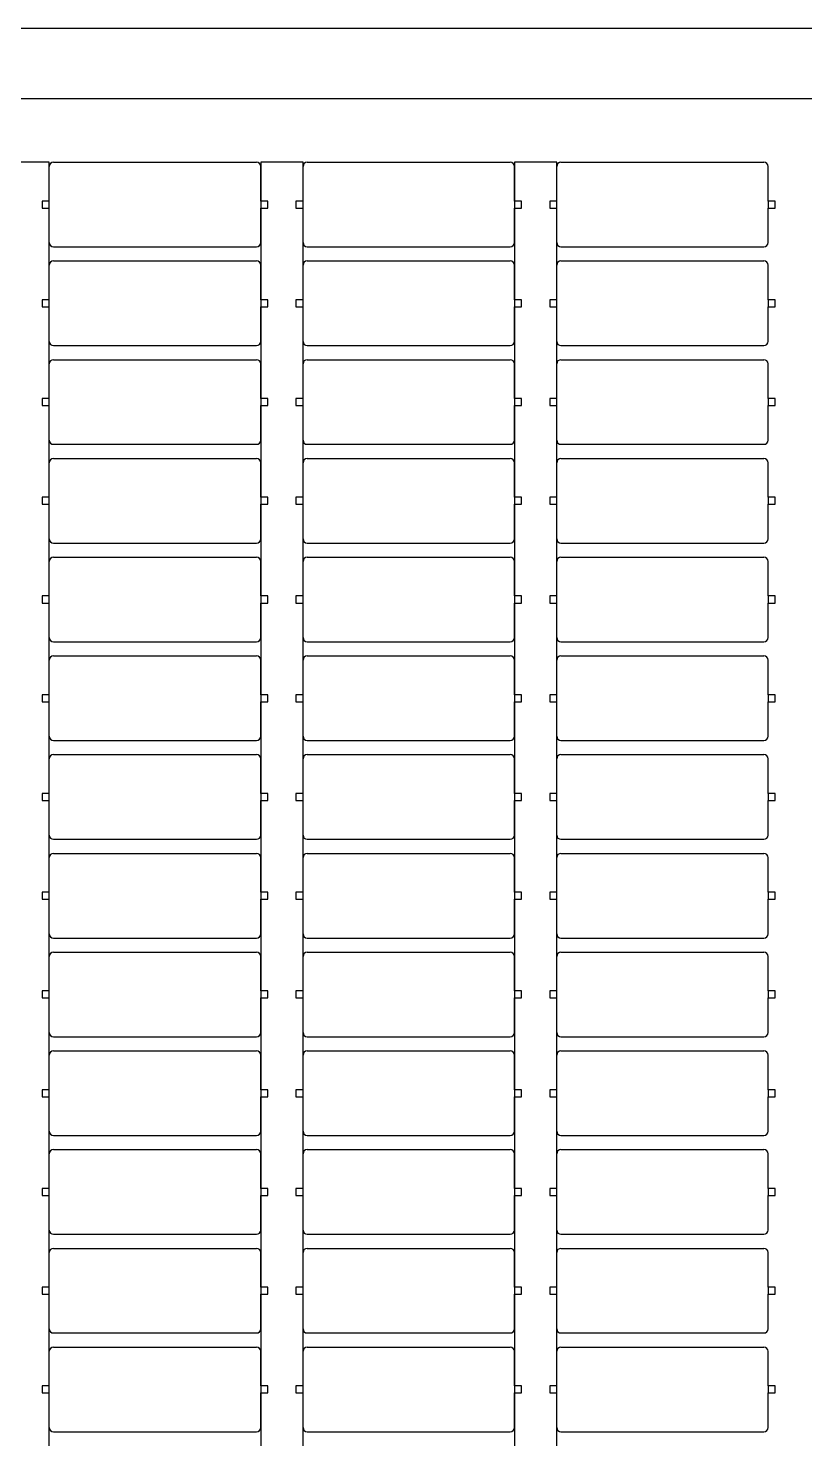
# Model space of a CAD drawing. Extents: x 0 to 438, y 0 to 206.
# Drawn here: x 282 to 337.1, y 102 to 202 of the extents above; entities that cross this region are included whole.
import ezdxf

# ---------------------------------------------------------------- set-up
doc = ezdxf.new("R2010")
doc.units = 0
for name, color, linetype in [('DIMENSION', 5, 'Continuous'), ('PLATE', 7, 'Continuous'), ('SAMPLE', 4, 'Continuous'), ('SEPARATOR', 1, 'Continuous'), ('TAB', 2, 'Continuous')]:
    doc.layers.add(name, color=color, linetype=linetype)

msp = doc.modelspace()

# ---------------------------------------------------------------- linework, layer by layer
at = {"layer": 'DIMENSION'}
msp.add_line((0, 202), (420, 202), dxfattribs=at)
at = {"layer": 'PLATE'}
msp.add_lwpolyline([(0, 0), (420, 0), (420, 197), (0, 197)], close=True, dxfattribs=at)
at = {"layer": 'SAMPLE'}
for p, q in [((283.5228, 192.3148), (283.5, 192.2)), ((283.5, 189.75), (283.5, 192.2)), ((283.5879, 192.4121), (283.5228, 192.3148)), ((283.6852, 192.4772), (283.5879, 192.4121)), ((283.8, 192.5), (283.6852, 192.4772)), ((283.8, 192.5), (298.2, 192.5)), ((298.3148, 192.4772), (298.2, 192.5)), ((298.4121, 192.4121), (298.3148, 192.4772)), ((298.4772, 192.3148), (298.4121, 192.4121)), ((298.5, 192.2), (298.4772, 192.3148)), ((298.5, 189.75), (298.5, 192.2)), ((301.5228, 192.3148), (301.5, 192.2)), ((301.5, 189.75), (301.5, 192.2)), ((301.5879, 192.4121), (301.5228, 192.3148)), ((301.6852, 192.4772), (301.5879, 192.4121)), ((301.8, 192.5), (301.6852, 192.4772)), ((301.8, 192.5), (316.2, 192.5)), ((316.3148, 192.4772), (316.2, 192.5)), ((316.4121, 192.4121), (316.3148, 192.4772)), ((316.4772, 192.3148), (316.4121, 192.4121)), ((316.5, 192.2), (316.4772, 192.3148)), ((316.5, 189.75), (316.5, 192.2)), ((319.5228, 192.3148), (319.5, 192.2)), ((319.5, 189.75), (319.5, 192.2)), ((319.5879, 192.4121), (319.5228, 192.3148)), ((319.6852, 192.4772), (319.5879, 192.4121)), ((319.8, 192.5), (319.6852, 192.4772)), ((319.8, 192.5), (334.2, 192.5)), ((334.3148, 192.4772), (334.2, 192.5)), ((334.4121, 192.4121), (334.3148, 192.4772)), ((334.4772, 192.3148), (334.4121, 192.4121)), ((334.5, 192.2), (334.4772, 192.3148)), ((334.5, 189.75), (334.5, 192.2)), ((283.5, 186.8), (283.5, 189.25)), ((298.5, 186.8), (298.5, 189.25)), ((301.5, 186.8), (301.5, 189.25)), ((316.5, 186.8), (316.5, 189.25)), ((319.5, 186.8), (319.5, 189.25)), ((334.5, 186.8), (334.5, 189.25)), ((283.5, 186.8), (283.5228, 186.6852)), ((283.5228, 186.6852), (283.5879, 186.5879)), ((283.5879, 186.5879), (283.6852, 186.5228)), ((283.6852, 186.5228), (283.8, 186.5)), ((283.8, 186.5), (298.2, 186.5)), ((298.2, 186.5), (298.3148, 186.5228)), ((298.3148, 186.5228), (298.4121, 186.5879)), ((298.4121, 186.5879), (298.4772, 186.6852)), ((298.4772, 186.6852), (298.5, 186.8)), ((301.5, 186.8), (301.5228, 186.6852)), ((301.5228, 186.6852), (301.5879, 186.5879)), ((301.5879, 186.5879), (301.6852, 186.5228)), ((301.6852, 186.5228), (301.8, 186.5)), ((301.8, 186.5), (316.2, 186.5)), ((316.2, 186.5), (316.3148, 186.5228)), ((316.3148, 186.5228), (316.4121, 186.5879)), ((316.4121, 186.5879), (316.4772, 186.6852)), ((316.4772, 186.6852), (316.5, 186.8)), ((319.5, 186.8), (319.5228, 186.6852)), ((319.5228, 186.6852), (319.5879, 186.5879)), ((319.5879, 186.5879), (319.6852, 186.5228)), ((319.6852, 186.5228), (319.8, 186.5)), ((319.8, 186.5), (334.2, 186.5)), ((334.2, 186.5), (334.3148, 186.5228)), ((334.3148, 186.5228), (334.4121, 186.5879)), ((334.4121, 186.5879), (334.4772, 186.6852)), ((334.4772, 186.6852), (334.5, 186.8)), ((283.5228, 185.3148), (283.5, 185.2)), ((283.5, 182.75), (283.5, 185.2)), ((283.5879, 185.4121), (283.5228, 185.3148)), ((283.6852, 185.4772), (283.5879, 185.4121)), ((283.8, 185.5), (283.6852, 185.4772)), ((283.8, 185.5), (298.2, 185.5)), ((298.3148, 185.4772), (298.2, 185.5)), ((298.4121, 185.4121), (298.3148, 185.4772)), ((298.4772, 185.3148), (298.4121, 185.4121)), ((298.5, 185.2), (298.4772, 185.3148)), ((298.5, 182.75), (298.5, 185.2)), ((301.5228, 185.3148), (301.5, 185.2)), ((301.5, 182.75), (301.5, 185.2)), ((301.5879, 185.4121), (301.5228, 185.3148)), ((301.6852, 185.4772), (301.5879, 185.4121)), ((301.8, 185.5), (301.6852, 185.4772)), ((301.8, 185.5), (316.2, 185.5)), ((316.3148, 185.4772), (316.2, 185.5)), ((316.4121, 185.4121), (316.3148, 185.4772)), ((316.4772, 185.3148), (316.4121, 185.4121)), ((316.5, 185.2), (316.4772, 185.3148)), ((316.5, 182.75), (316.5, 185.2)), ((319.5228, 185.3148), (319.5, 185.2)), ((319.5, 182.75), (319.5, 185.2)), ((319.5879, 185.4121), (319.5228, 185.3148)), ((319.6852, 185.4772), (319.5879, 185.4121)), ((319.8, 185.5), (319.6852, 185.4772)), ((319.8, 185.5), (334.2, 185.5)), ((334.3148, 185.4772), (334.2, 185.5)), ((334.4121, 185.4121), (334.3148, 185.4772)), ((334.4772, 185.3148), (334.4121, 185.4121)), ((334.5, 185.2), (334.4772, 185.3148)), ((334.5, 182.75), (334.5, 185.2)), ((283.5, 179.8), (283.5, 182.25)), ((298.5, 179.8), (298.5, 182.25)), ((301.5, 179.8), (301.5, 182.25)), ((316.5, 179.8), (316.5, 182.25)), ((319.5, 179.8), (319.5, 182.25)), ((334.5, 179.8), (334.5, 182.25)), ((283.5, 179.8), (283.5228, 179.6852)), ((283.5228, 179.6852), (283.5879, 179.5879)), ((283.5879, 179.5879), (283.6852, 179.5228)), ((283.6852, 179.5228), (283.8, 179.5)), ((283.8, 179.5), (298.2, 179.5)), ((298.2, 179.5), (298.3148, 179.5228)), ((298.3148, 179.5228), (298.4121, 179.5879)), ((298.4121, 179.5879), (298.4772, 179.6852)), ((298.4772, 179.6852), (298.5, 179.8)), ((301.5, 179.8), (301.5228, 179.6852)), ((301.5228, 179.6852), (301.5879, 179.5879)), ((301.5879, 179.5879), (301.6852, 179.5228)), ((301.6852, 179.5228), (301.8, 179.5)), ((301.8, 179.5), (316.2, 179.5)), ((316.2, 179.5), (316.3148, 179.5228)), ((316.3148, 179.5228), (316.4121, 179.5879)), ((316.4121, 179.5879), (316.4772, 179.6852)), ((316.4772, 179.6852), (316.5, 179.8)), ((319.5, 179.8), (319.5228, 179.6852)), ((319.5228, 179.6852), (319.5879, 179.5879)), ((319.5879, 179.5879), (319.6852, 179.5228)), ((319.6852, 179.5228), (319.8, 179.5)), ((319.8, 179.5), (334.2, 179.5)), ((334.2, 179.5), (334.3148, 179.5228)), ((334.3148, 179.5228), (334.4121, 179.5879)), ((334.4121, 179.5879), (334.4772, 179.6852)), ((334.4772, 179.6852), (334.5, 179.8)), ((283.5228, 178.3148), (283.5, 178.2)), ((283.5, 175.75), (283.5, 178.2)), ((283.5879, 178.4121), (283.5228, 178.3148)), ((283.6852, 178.4772), (283.5879, 178.4121)), ((283.8, 178.5), (283.6852, 178.4772)), ((283.8, 178.5), (298.2, 178.5)), ((298.3148, 178.4772), (298.2, 178.5)), ((298.4121, 178.4121), (298.3148, 178.4772)), ((298.4772, 178.3148), (298.4121, 178.4121)), ((298.5, 178.2), (298.4772, 178.3148)), ((298.5, 175.75), (298.5, 178.2)), ((301.5228, 178.3148), (301.5, 178.2)), ((301.5, 175.75), (301.5, 178.2)), ((301.5879, 178.4121), (301.5228, 178.3148)), ((301.6852, 178.4772), (301.5879, 178.4121)), ((301.8, 178.5), (301.6852, 178.4772)), ((301.8, 178.5), (316.2, 178.5)), ((316.3148, 178.4772), (316.2, 178.5)), ((316.4121, 178.4121), (316.3148, 178.4772)), ((316.4772, 178.3148), (316.4121, 178.4121)), ((316.5, 178.2), (316.4772, 178.3148)), ((316.5, 175.75), (316.5, 178.2)), ((319.5228, 178.3148), (319.5, 178.2)), ((319.5, 175.75), (319.5, 178.2)), ((319.5879, 178.4121), (319.5228, 178.3148)), ((319.6852, 178.4772), (319.5879, 178.4121)), ((319.8, 178.5), (319.6852, 178.4772)), ((319.8, 178.5), (334.2, 178.5)), ((334.3148, 178.4772), (334.2, 178.5)), ((334.4121, 178.4121), (334.3148, 178.4772)), ((334.4772, 178.3148), (334.4121, 178.4121)), ((334.5, 178.2), (334.4772, 178.3148)), ((334.5, 175.75), (334.5, 178.2)), ((283.5, 172.8), (283.5, 175.25)), ((298.5, 172.8), (298.5, 175.25)), ((301.5, 172.8), (301.5, 175.25)), ((316.5, 172.8), (316.5, 175.25)), ((319.5, 172.8), (319.5, 175.25)), ((334.5, 172.8), (334.5, 175.25)), ((283.5, 172.8), (283.5228, 172.6852)), ((283.5228, 172.6852), (283.5879, 172.5879)), ((283.5879, 172.5879), (283.6852, 172.5228)), ((283.6852, 172.5228), (283.8, 172.5)), ((283.8, 172.5), (298.2, 172.5)), ((298.2, 172.5), (298.3148, 172.5228)), ((298.3148, 172.5228), (298.4121, 172.5879)), ((298.4121, 172.5879), (298.4772, 172.6852)), ((298.4772, 172.6852), (298.5, 172.8)), ((301.5, 172.8), (301.5228, 172.6852)), ((301.5228, 172.6852), (301.5879, 172.5879)), ((301.5879, 172.5879), (301.6852, 172.5228)), ((301.6852, 172.5228), (301.8, 172.5)), ((301.8, 172.5), (316.2, 172.5)), ((316.2, 172.5), (316.3148, 172.5228)), ((316.3148, 172.5228), (316.4121, 172.5879)), ((316.4121, 172.5879), (316.4772, 172.6852)), ((316.4772, 172.6852), (316.5, 172.8)), ((319.5, 172.8), (319.5228, 172.6852)), ((319.5228, 172.6852), (319.5879, 172.5879)), ((319.5879, 172.5879), (319.6852, 172.5228)), ((319.6852, 172.5228), (319.8, 172.5)), ((319.8, 172.5), (334.2, 172.5)), ((334.2, 172.5), (334.3148, 172.5228)), ((334.3148, 172.5228), (334.4121, 172.5879)), ((334.4121, 172.5879), (334.4772, 172.6852)), ((334.4772, 172.6852), (334.5, 172.8)), ((283.5228, 171.3148), (283.5, 171.2)), ((283.5, 168.75), (283.5, 171.2)), ((283.5879, 171.4121), (283.5228, 171.3148)), ((283.6852, 171.4772), (283.5879, 171.4121)), ((283.8, 171.5), (283.6852, 171.4772)), ((283.8, 171.5), (298.2, 171.5)), ((298.3148, 171.4772), (298.2, 171.5)), ((298.4121, 171.4121), (298.3148, 171.4772)), ((298.4772, 171.3148), (298.4121, 171.4121)), ((298.5, 171.2), (298.4772, 171.3148)), ((298.5, 168.75), (298.5, 171.2)), ((301.5228, 171.3148), (301.5, 171.2)), ((301.5, 168.75), (301.5, 171.2)), ((301.5879, 171.4121), (301.5228, 171.3148)), ((301.6852, 171.4772), (301.5879, 171.4121)), ((301.8, 171.5), (301.6852, 171.4772)), ((301.8, 171.5), (316.2, 171.5)), ((316.3148, 171.4772), (316.2, 171.5)), ((316.4121, 171.4121), (316.3148, 171.4772)), ((316.4772, 171.3148), (316.4121, 171.4121)), ((316.5, 171.2), (316.4772, 171.3148)), ((316.5, 168.75), (316.5, 171.2)), ((319.5228, 171.3148), (319.5, 171.2)), ((319.5, 168.75), (319.5, 171.2)), ((319.5879, 171.4121), (319.5228, 171.3148)), ((319.6852, 171.4772), (319.5879, 171.4121)), ((319.8, 171.5), (319.6852, 171.4772)), ((319.8, 171.5), (334.2, 171.5)), ((334.3148, 171.4772), (334.2, 171.5)), ((334.4121, 171.4121), (334.3148, 171.4772)), ((334.4772, 171.3148), (334.4121, 171.4121)), ((334.5, 171.2), (334.4772, 171.3148)), ((334.5, 168.75), (334.5, 171.2)), ((283.5, 165.8), (283.5, 168.25)), ((298.5, 165.8), (298.5, 168.25)), ((301.5, 165.8), (301.5, 168.25)), ((316.5, 165.8), (316.5, 168.25)), ((319.5, 165.8), (319.5, 168.25)), ((334.5, 165.8), (334.5, 168.25)), ((283.5, 165.8), (283.5228, 165.6852)), ((283.5228, 165.6852), (283.5879, 165.5879)), ((283.5879, 165.5879), (283.6852, 165.5228)), ((283.6852, 165.5228), (283.8, 165.5)), ((283.8, 165.5), (298.2, 165.5)), ((298.2, 165.5), (298.3148, 165.5228)), ((298.3148, 165.5228), (298.4121, 165.5879)), ((298.4121, 165.5879), (298.4772, 165.6852)), ((298.4772, 165.6852), (298.5, 165.8)), ((301.5, 165.8), (301.5228, 165.6852)), ((301.5228, 165.6852), (301.5879, 165.5879)), ((301.5879, 165.5879), (301.6852, 165.5228)), ((301.6852, 165.5228), (301.8, 165.5)), ((301.8, 165.5), (316.2, 165.5)), ((316.2, 165.5), (316.3148, 165.5228)), ((316.3148, 165.5228), (316.4121, 165.5879)), ((316.4121, 165.5879), (316.4772, 165.6852)), ((316.4772, 165.6852), (316.5, 165.8)), ((319.5, 165.8), (319.5228, 165.6852)), ((319.5228, 165.6852), (319.5879, 165.5879)), ((319.5879, 165.5879), (319.6852, 165.5228)), ((319.6852, 165.5228), (319.8, 165.5)), ((319.8, 165.5), (334.2, 165.5)), ((334.2, 165.5), (334.3148, 165.5228)), ((334.3148, 165.5228), (334.4121, 165.5879)), ((334.4121, 165.5879), (334.4772, 165.6852)), ((334.4772, 165.6852), (334.5, 165.8)), ((283.5228, 164.3148), (283.5, 164.2)), ((283.5, 161.75), (283.5, 164.2)), ((283.5879, 164.4121), (283.5228, 164.3148)), ((283.6852, 164.4772), (283.5879, 164.4121)), ((283.8, 164.5), (283.6852, 164.4772)), ((283.8, 164.5), (298.2, 164.5)), ((298.3148, 164.4772), (298.2, 164.5)), ((298.4121, 164.4121), (298.3148, 164.4772)), ((298.4772, 164.3148), (298.4121, 164.4121)), ((298.5, 164.2), (298.4772, 164.3148)), ((298.5, 161.75), (298.5, 164.2)), ((301.5228, 164.3148), (301.5, 164.2)), ((301.5, 161.75), (301.5, 164.2)), ((301.5879, 164.4121), (301.5228, 164.3148)), ((301.6852, 164.4772), (301.5879, 164.4121)), ((301.8, 164.5), (301.6852, 164.4772)), ((301.8, 164.5), (316.2, 164.5)), ((316.3148, 164.4772), (316.2, 164.5)), ((316.4121, 164.4121), (316.3148, 164.4772)), ((316.4772, 164.3148), (316.4121, 164.4121)), ((316.5, 164.2), (316.4772, 164.3148)), ((316.5, 161.75), (316.5, 164.2)), ((319.5228, 164.3148), (319.5, 164.2)), ((319.5, 161.75), (319.5, 164.2)), ((319.5879, 164.4121), (319.5228, 164.3148)), ((319.6852, 164.4772), (319.5879, 164.4121)), ((319.8, 164.5), (319.6852, 164.4772)), ((319.8, 164.5), (334.2, 164.5)), ((334.3148, 164.4772), (334.2, 164.5)), ((334.4121, 164.4121), (334.3148, 164.4772)), ((334.4772, 164.3148), (334.4121, 164.4121)), ((334.5, 164.2), (334.4772, 164.3148)), ((334.5, 161.75), (334.5, 164.2)), ((283.5, 158.8), (283.5, 161.25)), ((298.5, 158.8), (298.5, 161.25)), ((301.5, 158.8), (301.5, 161.25)), ((316.5, 158.8), (316.5, 161.25)), ((319.5, 158.8), (319.5, 161.25)), ((334.5, 158.8), (334.5, 161.25)), ((283.5, 158.8), (283.5228, 158.6852)), ((283.5228, 158.6852), (283.5879, 158.5879)), ((283.5879, 158.5879), (283.6852, 158.5228)), ((283.6852, 158.5228), (283.8, 158.5)), ((283.8, 158.5), (298.2, 158.5)), ((298.2, 158.5), (298.3148, 158.5228)), ((298.3148, 158.5228), (298.4121, 158.5879)), ((298.4121, 158.5879), (298.4772, 158.6852)), ((298.4772, 158.6852), (298.5, 158.8)), ((301.5, 158.8), (301.5228, 158.6852)), ((301.5228, 158.6852), (301.5879, 158.5879)), ((301.5879, 158.5879), (301.6852, 158.5228)), ((301.6852, 158.5228), (301.8, 158.5)), ((301.8, 158.5), (316.2, 158.5)), ((316.2, 158.5), (316.3148, 158.5228)), ((316.3148, 158.5228), (316.4121, 158.5879)), ((316.4121, 158.5879), (316.4772, 158.6852)), ((316.4772, 158.6852), (316.5, 158.8)), ((319.5, 158.8), (319.5228, 158.6852)), ((319.5228, 158.6852), (319.5879, 158.5879)), ((319.5879, 158.5879), (319.6852, 158.5228)), ((319.6852, 158.5228), (319.8, 158.5)), ((319.8, 158.5), (334.2, 158.5)), ((334.2, 158.5), (334.3148, 158.5228)), ((334.3148, 158.5228), (334.4121, 158.5879)), ((334.4121, 158.5879), (334.4772, 158.6852)), ((334.4772, 158.6852), (334.5, 158.8)), ((283.5228, 157.3148), (283.5, 157.2)), ((283.5, 154.75), (283.5, 157.2)), ((283.5879, 157.4121), (283.5228, 157.3148)), ((283.6852, 157.4772), (283.5879, 157.4121)), ((283.8, 157.5), (283.6852, 157.4772)), ((283.8, 157.5), (298.2, 157.5)), ((298.3148, 157.4772), (298.2, 157.5)), ((298.4121, 157.4121), (298.3148, 157.4772)), ((298.4772, 157.3148), (298.4121, 157.4121)), ((298.5, 157.2), (298.4772, 157.3148)), ((298.5, 154.75), (298.5, 157.2)), ((301.5228, 157.3148), (301.5, 157.2)), ((301.5, 154.75), (301.5, 157.2)), ((301.5879, 157.4121), (301.5228, 157.3148)), ((301.6852, 157.4772), (301.5879, 157.4121)), ((301.8, 157.5), (301.6852, 157.4772)), ((301.8, 157.5), (316.2, 157.5)), ((316.3148, 157.4772), (316.2, 157.5)), ((316.4121, 157.4121), (316.3148, 157.4772)), ((316.4772, 157.3148), (316.4121, 157.4121)), ((316.5, 157.2), (316.4772, 157.3148)), ((316.5, 154.75), (316.5, 157.2)), ((319.5228, 157.3148), (319.5, 157.2)), ((319.5, 154.75), (319.5, 157.2)), ((319.5879, 157.4121), (319.5228, 157.3148)), ((319.6852, 157.4772), (319.5879, 157.4121)), ((319.8, 157.5), (319.6852, 157.4772)), ((319.8, 157.5), (334.2, 157.5)), ((334.3148, 157.4772), (334.2, 157.5)), ((334.4121, 157.4121), (334.3148, 157.4772)), ((334.4772, 157.3148), (334.4121, 157.4121)), ((334.5, 157.2), (334.4772, 157.3148)), ((334.5, 154.75), (334.5, 157.2)), ((283.5, 151.8), (283.5, 154.25)), ((298.5, 151.8), (298.5, 154.25)), ((301.5, 151.8), (301.5, 154.25)), ((316.5, 151.8), (316.5, 154.25)), ((319.5, 151.8), (319.5, 154.25)), ((334.5, 151.8), (334.5, 154.25)), ((283.5, 151.8), (283.5228, 151.6852)), ((283.5228, 151.6852), (283.5879, 151.5879)), ((283.5879, 151.5879), (283.6852, 151.5228)), ((283.6852, 151.5228), (283.8, 151.5)), ((283.8, 151.5), (298.2, 151.5)), ((298.2, 151.5), (298.3148, 151.5228)), ((298.3148, 151.5228), (298.4121, 151.5879)), ((298.4121, 151.5879), (298.4772, 151.6852)), ((298.4772, 151.6852), (298.5, 151.8)), ((301.5, 151.8), (301.5228, 151.6852)), ((301.5228, 151.6852), (301.5879, 151.5879)), ((301.5879, 151.5879), (301.6852, 151.5228)), ((301.6852, 151.5228), (301.8, 151.5)), ((301.8, 151.5), (316.2, 151.5)), ((316.2, 151.5), (316.3148, 151.5228)), ((316.3148, 151.5228), (316.4121, 151.5879)), ((316.4121, 151.5879), (316.4772, 151.6852)), ((316.4772, 151.6852), (316.5, 151.8)), ((319.5, 151.8), (319.5228, 151.6852)), ((319.5228, 151.6852), (319.5879, 151.5879)), ((319.5879, 151.5879), (319.6852, 151.5228)), ((319.6852, 151.5228), (319.8, 151.5)), ((319.8, 151.5), (334.2, 151.5)), ((334.2, 151.5), (334.3148, 151.5228)), ((334.3148, 151.5228), (334.4121, 151.5879)), ((334.4121, 151.5879), (334.4772, 151.6852)), ((334.4772, 151.6852), (334.5, 151.8)), ((283.5228, 150.3148), (283.5, 150.2)), ((283.5, 147.75), (283.5, 150.2)), ((283.5879, 150.4121), (283.5228, 150.3148)), ((283.6852, 150.4772), (283.5879, 150.4121)), ((283.8, 150.5), (283.6852, 150.4772)), ((283.8, 150.5), (298.2, 150.5)), ((298.3148, 150.4772), (298.2, 150.5)), ((298.4121, 150.4121), (298.3148, 150.4772)), ((298.4772, 150.3148), (298.4121, 150.4121)), ((298.5, 150.2), (298.4772, 150.3148)), ((298.5, 147.75), (298.5, 150.2)), ((301.5228, 150.3148), (301.5, 150.2)), ((301.5, 147.75), (301.5, 150.2)), ((301.5879, 150.4121), (301.5228, 150.3148)), ((301.6852, 150.4772), (301.5879, 150.4121)), ((301.8, 150.5), (301.6852, 150.4772)), ((301.8, 150.5), (316.2, 150.5)), ((316.3148, 150.4772), (316.2, 150.5)), ((316.4121, 150.4121), (316.3148, 150.4772)), ((316.4772, 150.3148), (316.4121, 150.4121)), ((316.5, 150.2), (316.4772, 150.3148)), ((316.5, 147.75), (316.5, 150.2)), ((319.5228, 150.3148), (319.5, 150.2)), ((319.5, 147.75), (319.5, 150.2)), ((319.5879, 150.4121), (319.5228, 150.3148)), ((319.6852, 150.4772), (319.5879, 150.4121)), ((319.8, 150.5), (319.6852, 150.4772)), ((319.8, 150.5), (334.2, 150.5)), ((334.3148, 150.4772), (334.2, 150.5)), ((334.4121, 150.4121), (334.3148, 150.4772)), ((334.4772, 150.3148), (334.4121, 150.4121)), ((334.5, 150.2), (334.4772, 150.3148)), ((334.5, 147.75), (334.5, 150.2)), ((283.5, 144.8), (283.5, 147.25)), ((298.5, 144.8), (298.5, 147.25)), ((301.5, 144.8), (301.5, 147.25)), ((316.5, 144.8), (316.5, 147.25)), ((319.5, 144.8), (319.5, 147.25)), ((334.5, 144.8), (334.5, 147.25)), ((283.5, 144.8), (283.5228, 144.6852)), ((283.5228, 144.6852), (283.5879, 144.5879)), ((283.5879, 144.5879), (283.6852, 144.5228)), ((283.6852, 144.5228), (283.8, 144.5)), ((283.8, 144.5), (298.2, 144.5)), ((298.2, 144.5), (298.3148, 144.5228)), ((298.3148, 144.5228), (298.4121, 144.5879)), ((298.4121, 144.5879), (298.4772, 144.6852)), ((298.4772, 144.6852), (298.5, 144.8)), ((301.5, 144.8), (301.5228, 144.6852)), ((301.5228, 144.6852), (301.5879, 144.5879)), ((301.5879, 144.5879), (301.6852, 144.5228)), ((301.6852, 144.5228), (301.8, 144.5)), ((301.8, 144.5), (316.2, 144.5)), ((316.2, 144.5), (316.3148, 144.5228)), ((316.3148, 144.5228), (316.4121, 144.5879)), ((316.4121, 144.5879), (316.4772, 144.6852)), ((316.4772, 144.6852), (316.5, 144.8)), ((319.5, 144.8), (319.5228, 144.6852)), ((319.5228, 144.6852), (319.5879, 144.5879)), ((319.5879, 144.5879), (319.6852, 144.5228)), ((319.6852, 144.5228), (319.8, 144.5)), ((319.8, 144.5), (334.2, 144.5)), ((334.2, 144.5), (334.3148, 144.5228)), ((334.3148, 144.5228), (334.4121, 144.5879)), ((334.4121, 144.5879), (334.4772, 144.6852)), ((334.4772, 144.6852), (334.5, 144.8)), ((283.5228, 143.3148), (283.5, 143.2)), ((283.5, 140.75), (283.5, 143.2)), ((283.5879, 143.4121), (283.5228, 143.3148)), ((283.6852, 143.4772), (283.5879, 143.4121)), ((283.8, 143.5), (283.6852, 143.4772)), ((283.8, 143.5), (298.2, 143.5)), ((298.3148, 143.4772), (298.2, 143.5)), ((298.4121, 143.4121), (298.3148, 143.4772)), ((298.4772, 143.3148), (298.4121, 143.4121)), ((298.5, 143.2), (298.4772, 143.3148)), ((298.5, 140.75), (298.5, 143.2)), ((301.5228, 143.3148), (301.5, 143.2)), ((301.5, 140.75), (301.5, 143.2)), ((301.5879, 143.4121), (301.5228, 143.3148)), ((301.6852, 143.4772), (301.5879, 143.4121)), ((301.8, 143.5), (301.6852, 143.4772)), ((301.8, 143.5), (316.2, 143.5)), ((316.3148, 143.4772), (316.2, 143.5)), ((316.4121, 143.4121), (316.3148, 143.4772)), ((316.4772, 143.3148), (316.4121, 143.4121)), ((316.5, 143.2), (316.4772, 143.3148)), ((316.5, 140.75), (316.5, 143.2)), ((319.5228, 143.3148), (319.5, 143.2)), ((319.5, 140.75), (319.5, 143.2)), ((319.5879, 143.4121), (319.5228, 143.3148)), ((319.6852, 143.4772), (319.5879, 143.4121)), ((319.8, 143.5), (319.6852, 143.4772)), ((319.8, 143.5), (334.2, 143.5)), ((334.3148, 143.4772), (334.2, 143.5)), ((334.4121, 143.4121), (334.3148, 143.4772)), ((334.4772, 143.3148), (334.4121, 143.4121)), ((334.5, 143.2), (334.4772, 143.3148)), ((334.5, 140.75), (334.5, 143.2)), ((283.5, 137.8), (283.5, 140.25)), ((298.5, 137.8), (298.5, 140.25)), ((301.5, 137.8), (301.5, 140.25)), ((316.5, 137.8), (316.5, 140.25)), ((319.5, 137.8), (319.5, 140.25)), ((334.5, 137.8), (334.5, 140.25)), ((283.5, 137.8), (283.5228, 137.6852)), ((283.5228, 137.6852), (283.5879, 137.5879)), ((283.5879, 137.5879), (283.6852, 137.5228)), ((283.6852, 137.5228), (283.8, 137.5)), ((283.8, 137.5), (298.2, 137.5)), ((298.2, 137.5), (298.3148, 137.5228)), ((298.3148, 137.5228), (298.4121, 137.5879)), ((298.4121, 137.5879), (298.4772, 137.6852)), ((298.4772, 137.6852), (298.5, 137.8)), ((301.5, 137.8), (301.5228, 137.6852)), ((301.5228, 137.6852), (301.5879, 137.5879)), ((301.5879, 137.5879), (301.6852, 137.5228)), ((301.6852, 137.5228), (301.8, 137.5)), ((301.8, 137.5), (316.2, 137.5)), ((316.2, 137.5), (316.3148, 137.5228)), ((316.3148, 137.5228), (316.4121, 137.5879)), ((316.4121, 137.5879), (316.4772, 137.6852)), ((316.4772, 137.6852), (316.5, 137.8)), ((319.5, 137.8), (319.5228, 137.6852)), ((319.5228, 137.6852), (319.5879, 137.5879)), ((319.5879, 137.5879), (319.6852, 137.5228)), ((319.6852, 137.5228), (319.8, 137.5)), ((319.8, 137.5), (334.2, 137.5)), ((334.2, 137.5), (334.3148, 137.5228)), ((334.3148, 137.5228), (334.4121, 137.5879)), ((334.4121, 137.5879), (334.4772, 137.6852)), ((334.4772, 137.6852), (334.5, 137.8)), ((283.5228, 136.3148), (283.5, 136.2)), ((283.5, 133.75), (283.5, 136.2)), ((283.5879, 136.4121), (283.5228, 136.3148)), ((283.6852, 136.4772), (283.5879, 136.4121)), ((283.8, 136.5), (283.6852, 136.4772)), ((283.8, 136.5), (298.2, 136.5)), ((298.3148, 136.4772), (298.2, 136.5)), ((298.4121, 136.4121), (298.3148, 136.4772)), ((298.4772, 136.3148), (298.4121, 136.4121)), ((298.5, 136.2), (298.4772, 136.3148)), ((298.5, 133.75), (298.5, 136.2)), ((301.5228, 136.3148), (301.5, 136.2)), ((301.5, 133.75), (301.5, 136.2)), ((301.5879, 136.4121), (301.5228, 136.3148)), ((301.6852, 136.4772), (301.5879, 136.4121)), ((301.8, 136.5), (301.6852, 136.4772)), ((301.8, 136.5), (316.2, 136.5)), ((316.3148, 136.4772), (316.2, 136.5)), ((316.4121, 136.4121), (316.3148, 136.4772)), ((316.4772, 136.3148), (316.4121, 136.4121)), ((316.5, 136.2), (316.4772, 136.3148)), ((316.5, 133.75), (316.5, 136.2)), ((319.5228, 136.3148), (319.5, 136.2)), ((319.5, 133.75), (319.5, 136.2)), ((319.5879, 136.4121), (319.5228, 136.3148)), ((319.6852, 136.4772), (319.5879, 136.4121)), ((319.8, 136.5), (319.6852, 136.4772)), ((319.8, 136.5), (334.2, 136.5)), ((334.3148, 136.4772), (334.2, 136.5)), ((334.4121, 136.4121), (334.3148, 136.4772)), ((334.4772, 136.3148), (334.4121, 136.4121)), ((334.5, 136.2), (334.4772, 136.3148)), ((334.5, 133.75), (334.5, 136.2)), ((283.5, 130.8), (283.5, 133.25)), ((298.5, 130.8), (298.5, 133.25)), ((301.5, 130.8), (301.5, 133.25)), ((316.5, 130.8), (316.5, 133.25)), ((319.5, 130.8), (319.5, 133.25)), ((334.5, 130.8), (334.5, 133.25)), ((283.5, 130.8), (283.5228, 130.6852)), ((283.5228, 130.6852), (283.5879, 130.5879)), ((283.5879, 130.5879), (283.6852, 130.5228)), ((283.6852, 130.5228), (283.8, 130.5)), ((283.8, 130.5), (298.2, 130.5)), ((298.2, 130.5), (298.3148, 130.5228)), ((298.3148, 130.5228), (298.4121, 130.5879)), ((298.4121, 130.5879), (298.4772, 130.6852)), ((298.4772, 130.6852), (298.5, 130.8)), ((301.5, 130.8), (301.5228, 130.6852)), ((301.5228, 130.6852), (301.5879, 130.5879)), ((301.5879, 130.5879), (301.6852, 130.5228)), ((301.6852, 130.5228), (301.8, 130.5)), ((301.8, 130.5), (316.2, 130.5)), ((316.2, 130.5), (316.3148, 130.5228)), ((316.3148, 130.5228), (316.4121, 130.5879)), ((316.4121, 130.5879), (316.4772, 130.6852)), ((316.4772, 130.6852), (316.5, 130.8)), ((319.5, 130.8), (319.5228, 130.6852)), ((319.5228, 130.6852), (319.5879, 130.5879)), ((319.5879, 130.5879), (319.6852, 130.5228)), ((319.6852, 130.5228), (319.8, 130.5)), ((319.8, 130.5), (334.2, 130.5)), ((334.2, 130.5), (334.3148, 130.5228)), ((334.3148, 130.5228), (334.4121, 130.5879)), ((334.4121, 130.5879), (334.4772, 130.6852)), ((334.4772, 130.6852), (334.5, 130.8)), ((283.5228, 129.3148), (283.5, 129.2)), ((283.5, 126.75), (283.5, 129.2)), ((283.5879, 129.4121), (283.5228, 129.3148)), ((283.6852, 129.4772), (283.5879, 129.4121)), ((283.8, 129.5), (283.6852, 129.4772)), ((283.8, 129.5), (298.2, 129.5)), ((298.3148, 129.4772), (298.2, 129.5)), ((298.4121, 129.4121), (298.3148, 129.4772)), ((298.4772, 129.3148), (298.4121, 129.4121)), ((298.5, 129.2), (298.4772, 129.3148)), ((298.5, 126.75), (298.5, 129.2)), ((301.5228, 129.3148), (301.5, 129.2)), ((301.5, 126.75), (301.5, 129.2)), ((301.5879, 129.4121), (301.5228, 129.3148)), ((301.6852, 129.4772), (301.5879, 129.4121)), ((301.8, 129.5), (301.6852, 129.4772)), ((301.8, 129.5), (316.2, 129.5)), ((316.3148, 129.4772), (316.2, 129.5)), ((316.4121, 129.4121), (316.3148, 129.4772)), ((316.4772, 129.3148), (316.4121, 129.4121)), ((316.5, 129.2), (316.4772, 129.3148)), ((316.5, 126.75), (316.5, 129.2)), ((319.5228, 129.3148), (319.5, 129.2)), ((319.5, 126.75), (319.5, 129.2)), ((319.5879, 129.4121), (319.5228, 129.3148)), ((319.6852, 129.4772), (319.5879, 129.4121)), ((319.8, 129.5), (319.6852, 129.4772)), ((319.8, 129.5), (334.2, 129.5)), ((334.3148, 129.4772), (334.2, 129.5)), ((334.4121, 129.4121), (334.3148, 129.4772)), ((334.4772, 129.3148), (334.4121, 129.4121)), ((334.5, 129.2), (334.4772, 129.3148)), ((334.5, 126.75), (334.5, 129.2)), ((283.5, 123.8), (283.5, 126.25)), ((298.5, 123.8), (298.5, 126.25)), ((301.5, 123.8), (301.5, 126.25)), ((316.5, 123.8), (316.5, 126.25)), ((319.5, 123.8), (319.5, 126.25)), ((334.5, 123.8), (334.5, 126.25)), ((283.5, 123.8), (283.5228, 123.6852)), ((283.5228, 123.6852), (283.5879, 123.5879)), ((283.5879, 123.5879), (283.6852, 123.5228)), ((283.6852, 123.5228), (283.8, 123.5)), ((283.8, 123.5), (298.2, 123.5)), ((298.2, 123.5), (298.3148, 123.5228)), ((298.3148, 123.5228), (298.4121, 123.5879)), ((298.4121, 123.5879), (298.4772, 123.6852)), ((298.4772, 123.6852), (298.5, 123.8)), ((301.5, 123.8), (301.5228, 123.6852)), ((301.5228, 123.6852), (301.5879, 123.5879)), ((301.5879, 123.5879), (301.6852, 123.5228)), ((301.6852, 123.5228), (301.8, 123.5)), ((301.8, 123.5), (316.2, 123.5)), ((316.2, 123.5), (316.3148, 123.5228)), ((316.3148, 123.5228), (316.4121, 123.5879)), ((316.4121, 123.5879), (316.4772, 123.6852)), ((316.4772, 123.6852), (316.5, 123.8)), ((319.5, 123.8), (319.5228, 123.6852)), ((319.5228, 123.6852), (319.5879, 123.5879)), ((319.5879, 123.5879), (319.6852, 123.5228)), ((319.6852, 123.5228), (319.8, 123.5)), ((319.8, 123.5), (334.2, 123.5)), ((334.2, 123.5), (334.3148, 123.5228)), ((334.3148, 123.5228), (334.4121, 123.5879)), ((334.4121, 123.5879), (334.4772, 123.6852)), ((334.4772, 123.6852), (334.5, 123.8)), ((283.5228, 122.3148), (283.5, 122.2)), ((283.5, 119.75), (283.5, 122.2)), ((283.5879, 122.4121), (283.5228, 122.3148)), ((283.6852, 122.4772), (283.5879, 122.4121)), ((283.8, 122.5), (283.6852, 122.4772)), ((283.8, 122.5), (298.2, 122.5)), ((298.3148, 122.4772), (298.2, 122.5)), ((298.4121, 122.4121), (298.3148, 122.4772)), ((298.4772, 122.3148), (298.4121, 122.4121)), ((298.5, 122.2), (298.4772, 122.3148)), ((298.5, 119.75), (298.5, 122.2)), ((301.5228, 122.3148), (301.5, 122.2)), ((301.5, 119.75), (301.5, 122.2)), ((301.5879, 122.4121), (301.5228, 122.3148)), ((301.6852, 122.4772), (301.5879, 122.4121)), ((301.8, 122.5), (301.6852, 122.4772)), ((301.8, 122.5), (316.2, 122.5)), ((316.3148, 122.4772), (316.2, 122.5)), ((316.4121, 122.4121), (316.3148, 122.4772)), ((316.4772, 122.3148), (316.4121, 122.4121)), ((316.5, 122.2), (316.4772, 122.3148)), ((316.5, 119.75), (316.5, 122.2)), ((319.5228, 122.3148), (319.5, 122.2)), ((319.5, 119.75), (319.5, 122.2)), ((319.5879, 122.4121), (319.5228, 122.3148)), ((319.6852, 122.4772), (319.5879, 122.4121)), ((319.8, 122.5), (319.6852, 122.4772)), ((319.8, 122.5), (334.2, 122.5)), ((334.3148, 122.4772), (334.2, 122.5)), ((334.4121, 122.4121), (334.3148, 122.4772)), ((334.4772, 122.3148), (334.4121, 122.4121)), ((334.5, 122.2), (334.4772, 122.3148)), ((334.5, 119.75), (334.5, 122.2)), ((283.5, 116.8), (283.5, 119.25)), ((298.5, 116.8), (298.5, 119.25)), ((301.5, 116.8), (301.5, 119.25)), ((316.5, 116.8), (316.5, 119.25)), ((319.5, 116.8), (319.5, 119.25)), ((334.5, 116.8), (334.5, 119.25)), ((283.5, 116.8), (283.5228, 116.6852)), ((283.5228, 116.6852), (283.5879, 116.5879)), ((283.5879, 116.5879), (283.6852, 116.5228)), ((283.6852, 116.5228), (283.8, 116.5)), ((283.8, 116.5), (298.2, 116.5)), ((298.2, 116.5), (298.3148, 116.5228)), ((298.3148, 116.5228), (298.4121, 116.5879)), ((298.4121, 116.5879), (298.4772, 116.6852)), ((298.4772, 116.6852), (298.5, 116.8)), ((301.5, 116.8), (301.5228, 116.6852)), ((301.5228, 116.6852), (301.5879, 116.5879)), ((301.5879, 116.5879), (301.6852, 116.5228)), ((301.6852, 116.5228), (301.8, 116.5)), ((301.8, 116.5), (316.2, 116.5)), ((316.2, 116.5), (316.3148, 116.5228)), ((316.3148, 116.5228), (316.4121, 116.5879)), ((316.4121, 116.5879), (316.4772, 116.6852)), ((316.4772, 116.6852), (316.5, 116.8)), ((319.5, 116.8), (319.5228, 116.6852)), ((319.5228, 116.6852), (319.5879, 116.5879)), ((319.5879, 116.5879), (319.6852, 116.5228)), ((319.6852, 116.5228), (319.8, 116.5)), ((319.8, 116.5), (334.2, 116.5)), ((334.2, 116.5), (334.3148, 116.5228)), ((334.3148, 116.5228), (334.4121, 116.5879)), ((334.4121, 116.5879), (334.4772, 116.6852)), ((334.4772, 116.6852), (334.5, 116.8)), ((283.5228, 115.3148), (283.5, 115.2)), ((283.5, 112.75), (283.5, 115.2)), ((283.5879, 115.4121), (283.5228, 115.3148)), ((283.6852, 115.4772), (283.5879, 115.4121)), ((283.8, 115.5), (283.6852, 115.4772)), ((283.8, 115.5), (298.2, 115.5)), ((298.3148, 115.4772), (298.2, 115.5)), ((298.4121, 115.4121), (298.3148, 115.4772)), ((298.4772, 115.3148), (298.4121, 115.4121)), ((298.5, 115.2), (298.4772, 115.3148)), ((298.5, 112.75), (298.5, 115.2)), ((301.5228, 115.3148), (301.5, 115.2)), ((301.5, 112.75), (301.5, 115.2)), ((301.5879, 115.4121), (301.5228, 115.3148)), ((301.6852, 115.4772), (301.5879, 115.4121)), ((301.8, 115.5), (301.6852, 115.4772)), ((301.8, 115.5), (316.2, 115.5)), ((316.3148, 115.4772), (316.2, 115.5)), ((316.4121, 115.4121), (316.3148, 115.4772)), ((316.4772, 115.3148), (316.4121, 115.4121)), ((316.5, 115.2), (316.4772, 115.3148)), ((316.5, 112.75), (316.5, 115.2)), ((319.5228, 115.3148), (319.5, 115.2)), ((319.5, 112.75), (319.5, 115.2)), ((319.5879, 115.4121), (319.5228, 115.3148)), ((319.6852, 115.4772), (319.5879, 115.4121)), ((319.8, 115.5), (319.6852, 115.4772)), ((319.8, 115.5), (334.2, 115.5)), ((334.3148, 115.4772), (334.2, 115.5)), ((334.4121, 115.4121), (334.3148, 115.4772)), ((334.4772, 115.3148), (334.4121, 115.4121)), ((334.5, 115.2), (334.4772, 115.3148)), ((334.5, 112.75), (334.5, 115.2)), ((283.5, 109.8), (283.5, 112.25)), ((298.5, 109.8), (298.5, 112.25)), ((301.5, 109.8), (301.5, 112.25)), ((316.5, 109.8), (316.5, 112.25)), ((319.5, 109.8), (319.5, 112.25)), ((334.5, 109.8), (334.5, 112.25)), ((283.5, 109.8), (283.5228, 109.6852)), ((283.5228, 109.6852), (283.5879, 109.5879)), ((283.5879, 109.5879), (283.6852, 109.5228)), ((283.6852, 109.5228), (283.8, 109.5)), ((283.8, 109.5), (298.2, 109.5)), ((298.2, 109.5), (298.3148, 109.5228)), ((298.3148, 109.5228), (298.4121, 109.5879)), ((298.4121, 109.5879), (298.4772, 109.6852)), ((298.4772, 109.6852), (298.5, 109.8)), ((301.5, 109.8), (301.5228, 109.6852)), ((301.5228, 109.6852), (301.5879, 109.5879)), ((301.5879, 109.5879), (301.6852, 109.5228)), ((301.6852, 109.5228), (301.8, 109.5)), ((301.8, 109.5), (316.2, 109.5)), ((316.2, 109.5), (316.3148, 109.5228)), ((316.3148, 109.5228), (316.4121, 109.5879)), ((316.4121, 109.5879), (316.4772, 109.6852)), ((316.4772, 109.6852), (316.5, 109.8)), ((319.5, 109.8), (319.5228, 109.6852)), ((319.5228, 109.6852), (319.5879, 109.5879)), ((319.5879, 109.5879), (319.6852, 109.5228)), ((319.6852, 109.5228), (319.8, 109.5)), ((319.8, 109.5), (334.2, 109.5)), ((334.2, 109.5), (334.3148, 109.5228)), ((334.3148, 109.5228), (334.4121, 109.5879)), ((334.4121, 109.5879), (334.4772, 109.6852)), ((334.4772, 109.6852), (334.5, 109.8)), ((283.5228, 108.3148), (283.5, 108.2)), ((283.5, 105.75), (283.5, 108.2)), ((283.5879, 108.4121), (283.5228, 108.3148)), ((283.6852, 108.4772), (283.5879, 108.4121)), ((283.8, 108.5), (283.6852, 108.4772)), ((283.8, 108.5), (298.2, 108.5)), ((298.3148, 108.4772), (298.2, 108.5)), ((298.4121, 108.4121), (298.3148, 108.4772)), ((298.4772, 108.3148), (298.4121, 108.4121)), ((298.5, 108.2), (298.4772, 108.3148)), ((298.5, 105.75), (298.5, 108.2)), ((301.5228, 108.3148), (301.5, 108.2)), ((301.5, 105.75), (301.5, 108.2)), ((301.5879, 108.4121), (301.5228, 108.3148)), ((301.6852, 108.4772), (301.5879, 108.4121)), ((301.8, 108.5), (301.6852, 108.4772)), ((301.8, 108.5), (316.2, 108.5)), ((316.3148, 108.4772), (316.2, 108.5)), ((316.4121, 108.4121), (316.3148, 108.4772)), ((316.4772, 108.3148), (316.4121, 108.4121)), ((316.5, 108.2), (316.4772, 108.3148)), ((316.5, 105.75), (316.5, 108.2)), ((319.5228, 108.3148), (319.5, 108.2)), ((319.5, 105.75), (319.5, 108.2)), ((319.5879, 108.4121), (319.5228, 108.3148)), ((319.6852, 108.4772), (319.5879, 108.4121)), ((319.8, 108.5), (319.6852, 108.4772)), ((319.8, 108.5), (334.2, 108.5)), ((334.3148, 108.4772), (334.2, 108.5)), ((334.4121, 108.4121), (334.3148, 108.4772)), ((334.4772, 108.3148), (334.4121, 108.4121)), ((334.5, 108.2), (334.4772, 108.3148)), ((334.5, 105.75), (334.5, 108.2)), ((283.5, 102.8), (283.5, 105.25)), ((298.5, 102.8), (298.5, 105.25)), ((301.5, 102.8), (301.5, 105.25)), ((316.5, 102.8), (316.5, 105.25)), ((319.5, 102.8), (319.5, 105.25)), ((334.5, 102.8), (334.5, 105.25)), ((283.5, 102.8), (283.5228, 102.6852)), ((283.5228, 102.6852), (283.5879, 102.5879)), ((283.5879, 102.5879), (283.6852, 102.5228)), ((283.6852, 102.5228), (283.8, 102.5)), ((283.8, 102.5), (298.2, 102.5)), ((298.2, 102.5), (298.3148, 102.5228)), ((298.3148, 102.5228), (298.4121, 102.5879)), ((298.4121, 102.5879), (298.4772, 102.6852)), ((298.4772, 102.6852), (298.5, 102.8)), ((301.5, 102.8), (301.5228, 102.6852)), ((301.5228, 102.6852), (301.5879, 102.5879)), ((301.5879, 102.5879), (301.6852, 102.5228)), ((301.6852, 102.5228), (301.8, 102.5)), ((301.8, 102.5), (316.2, 102.5)), ((316.2, 102.5), (316.3148, 102.5228)), ((316.3148, 102.5228), (316.4121, 102.5879)), ((316.4121, 102.5879), (316.4772, 102.6852)), ((316.4772, 102.6852), (316.5, 102.8)), ((319.5, 102.8), (319.5228, 102.6852)), ((319.5228, 102.6852), (319.5879, 102.5879)), ((319.5879, 102.5879), (319.6852, 102.5228)), ((319.6852, 102.5228), (319.8, 102.5)), ((319.8, 102.5), (334.2, 102.5)), ((334.2, 102.5), (334.3148, 102.5228)), ((334.3148, 102.5228), (334.4121, 102.5879)), ((334.4121, 102.5879), (334.4772, 102.6852)), ((334.4772, 102.6852), (334.5, 102.8))]:
    msp.add_line(p, q, dxfattribs=at)
at = {"layer": 'SEPARATOR'}
for points in [[(280.5, 4.5), (283.5, 4.5), (283.5, 192.5), (280.5, 192.5)], [(298.5, 4.5), (301.5, 4.5), (301.5, 192.5), (298.5, 192.5)], [(316.5, 4.5), (319.5, 4.5), (319.5, 192.5), (316.5, 192.5)]]:
    msp.add_lwpolyline(points, close=True, dxfattribs=at)
at = {"layer": 'TAB'}
for points in [[(283, 189.25), (283.5, 189.25), (283.5, 189.75), (283, 189.75)], [(298.5, 189.25), (299, 189.25), (299, 189.75), (298.5, 189.75)], [(301, 189.25), (301.5, 189.25), (301.5, 189.75), (301, 189.75)], [(316.5, 189.25), (317, 189.25), (317, 189.75), (316.5, 189.75)], [(319, 189.25), (319.5, 189.25), (319.5, 189.75), (319, 189.75)], [(334.5, 189.25), (335, 189.25), (335, 189.75), (334.5, 189.75)], [(283, 182.25), (283.5, 182.25), (283.5, 182.75), (283, 182.75)], [(298.5, 182.25), (299, 182.25), (299, 182.75), (298.5, 182.75)], [(301, 182.25), (301.5, 182.25), (301.5, 182.75), (301, 182.75)], [(316.5, 182.25), (317, 182.25), (317, 182.75), (316.5, 182.75)], [(319, 182.25), (319.5, 182.25), (319.5, 182.75), (319, 182.75)], [(334.5, 182.25), (335, 182.25), (335, 182.75), (334.5, 182.75)], [(283, 175.25), (283.5, 175.25), (283.5, 175.75), (283, 175.75)], [(298.5, 175.25), (299, 175.25), (299, 175.75), (298.5, 175.75)], [(301, 175.25), (301.5, 175.25), (301.5, 175.75), (301, 175.75)], [(316.5, 175.25), (317, 175.25), (317, 175.75), (316.5, 175.75)], [(319, 175.25), (319.5, 175.25), (319.5, 175.75), (319, 175.75)], [(334.5, 175.25), (335, 175.25), (335, 175.75), (334.5, 175.75)], [(283, 168.25), (283.5, 168.25), (283.5, 168.75), (283, 168.75)], [(298.5, 168.25), (299, 168.25), (299, 168.75), (298.5, 168.75)], [(301, 168.25), (301.5, 168.25), (301.5, 168.75), (301, 168.75)], [(316.5, 168.25), (317, 168.25), (317, 168.75), (316.5, 168.75)], [(319, 168.25), (319.5, 168.25), (319.5, 168.75), (319, 168.75)], [(334.5, 168.25), (335, 168.25), (335, 168.75), (334.5, 168.75)], [(283, 161.25), (283.5, 161.25), (283.5, 161.75), (283, 161.75)], [(298.5, 161.25), (299, 161.25), (299, 161.75), (298.5, 161.75)], [(301, 161.25), (301.5, 161.25), (301.5, 161.75), (301, 161.75)], [(316.5, 161.25), (317, 161.25), (317, 161.75), (316.5, 161.75)], [(319, 161.25), (319.5, 161.25), (319.5, 161.75), (319, 161.75)], [(334.5, 161.25), (335, 161.25), (335, 161.75), (334.5, 161.75)], [(283, 154.25), (283.5, 154.25), (283.5, 154.75), (283, 154.75)], [(298.5, 154.25), (299, 154.25), (299, 154.75), (298.5, 154.75)], [(301, 154.25), (301.5, 154.25), (301.5, 154.75), (301, 154.75)], [(316.5, 154.25), (317, 154.25), (317, 154.75), (316.5, 154.75)], [(319, 154.25), (319.5, 154.25), (319.5, 154.75), (319, 154.75)], [(334.5, 154.25), (335, 154.25), (335, 154.75), (334.5, 154.75)], [(283, 147.25), (283.5, 147.25), (283.5, 147.75), (283, 147.75)], [(298.5, 147.25), (299, 147.25), (299, 147.75), (298.5, 147.75)], [(301, 147.25), (301.5, 147.25), (301.5, 147.75), (301, 147.75)], [(316.5, 147.25), (317, 147.25), (317, 147.75), (316.5, 147.75)], [(319, 147.25), (319.5, 147.25), (319.5, 147.75), (319, 147.75)], [(334.5, 147.25), (335, 147.25), (335, 147.75), (334.5, 147.75)], [(283, 140.25), (283.5, 140.25), (283.5, 140.75), (283, 140.75)], [(298.5, 140.25), (299, 140.25), (299, 140.75), (298.5, 140.75)], [(301, 140.25), (301.5, 140.25), (301.5, 140.75), (301, 140.75)], [(316.5, 140.25), (317, 140.25), (317, 140.75), (316.5, 140.75)], [(319, 140.25), (319.5, 140.25), (319.5, 140.75), (319, 140.75)], [(334.5, 140.25), (335, 140.25), (335, 140.75), (334.5, 140.75)], [(283, 133.25), (283.5, 133.25), (283.5, 133.75), (283, 133.75)], [(298.5, 133.25), (299, 133.25), (299, 133.75), (298.5, 133.75)], [(301, 133.25), (301.5, 133.25), (301.5, 133.75), (301, 133.75)], [(316.5, 133.25), (317, 133.25), (317, 133.75), (316.5, 133.75)], [(319, 133.25), (319.5, 133.25), (319.5, 133.75), (319, 133.75)], [(334.5, 133.25), (335, 133.25), (335, 133.75), (334.5, 133.75)], [(283, 126.25), (283.5, 126.25), (283.5, 126.75), (283, 126.75)], [(298.5, 126.25), (299, 126.25), (299, 126.75), (298.5, 126.75)], [(301, 126.25), (301.5, 126.25), (301.5, 126.75), (301, 126.75)], [(316.5, 126.25), (317, 126.25), (317, 126.75), (316.5, 126.75)], [(319, 126.25), (319.5, 126.25), (319.5, 126.75), (319, 126.75)], [(334.5, 126.25), (335, 126.25), (335, 126.75), (334.5, 126.75)], [(283, 119.25), (283.5, 119.25), (283.5, 119.75), (283, 119.75)], [(298.5, 119.25), (299, 119.25), (299, 119.75), (298.5, 119.75)], [(301, 119.25), (301.5, 119.25), (301.5, 119.75), (301, 119.75)], [(316.5, 119.25), (317, 119.25), (317, 119.75), (316.5, 119.75)], [(319, 119.25), (319.5, 119.25), (319.5, 119.75), (319, 119.75)], [(334.5, 119.25), (335, 119.25), (335, 119.75), (334.5, 119.75)], [(283, 112.25), (283.5, 112.25), (283.5, 112.75), (283, 112.75)], [(298.5, 112.25), (299, 112.25), (299, 112.75), (298.5, 112.75)], [(301, 112.25), (301.5, 112.25), (301.5, 112.75), (301, 112.75)], [(316.5, 112.25), (317, 112.25), (317, 112.75), (316.5, 112.75)], [(319, 112.25), (319.5, 112.25), (319.5, 112.75), (319, 112.75)], [(334.5, 112.25), (335, 112.25), (335, 112.75), (334.5, 112.75)], [(283, 105.25), (283.5, 105.25), (283.5, 105.75), (283, 105.75)], [(298.5, 105.25), (299, 105.25), (299, 105.75), (298.5, 105.75)], [(301, 105.25), (301.5, 105.25), (301.5, 105.75), (301, 105.75)], [(316.5, 105.25), (317, 105.25), (317, 105.75), (316.5, 105.75)], [(319, 105.25), (319.5, 105.25), (319.5, 105.75), (319, 105.75)], [(334.5, 105.25), (335, 105.25), (335, 105.75), (334.5, 105.75)]]:
    msp.add_lwpolyline(points, close=True, dxfattribs=at)

doc.saveas('drawing.dxf')
